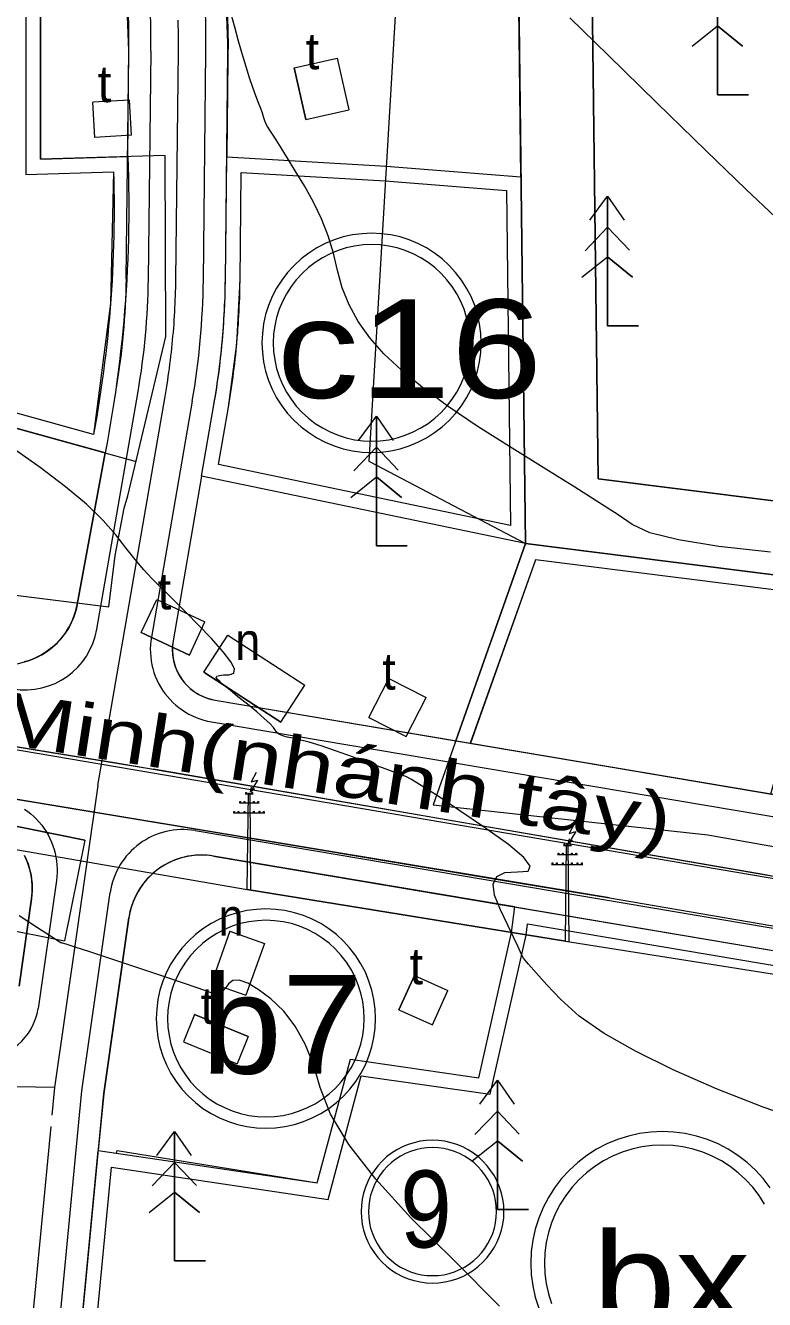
# Model space of a CAD drawing. Header units: metres. Extents: x 533049 to 537618, y 1849954 to 1852676.
# Drawn here: x 535863.7 to 535964.4, y 1851496.7 to 1851670.4 of the extents above; entities that cross this region are included whole.
import ezdxf

# ---------------------------------------------------------------- set-up
doc = ezdxf.new("R2010")
doc.units = ezdxf.units.M
doc.header["$LTSCALE"] = 2
for name, color, linetype, lineweight in [('11', 7, 'Continuous', 13), ('13', 7, 'Continuous', 13), ('18', 7, 'Continuous', 13), ('19', 7, 'Continuous', 13), ('20', 7, 'Continuous', 13), ('38', 7, 'Continuous', 13), ('50', 7, 'Continuous', 13), ('52', 7, 'Continuous', 13), ('54', 7, 'Continuous', 13), ('55', 7, 'Continuous', 13), ('56', 7, 'Continuous', 13), ('57', 7, 'Continuous', 13), ('60', 7, 'Continuous', 13)]:
    doc.layers.add(name, color=color, linetype=linetype, lineweight=lineweight)

msp = doc.modelspace()

# ---------------------------------------------------------------- linework, layer by layer
at = {"layer": '11'}
for points in [[(535925.81, 1851627.09), (535925.75, 1851628.39), (535925.58, 1851629.69), (535925.3, 1851630.96), (535924.91, 1851632.2), (535924.41, 1851633.41), (535923.81, 1851634.56), (535923.11, 1851635.66), (535922.31, 1851636.7), (535921.43, 1851637.66), (535920.47, 1851638.54), (535919.44, 1851639.34), (535918.34, 1851640.04), (535917.18, 1851640.64), (535915.97, 1851641.14), (535914.73, 1851641.53), (535913.46, 1851641.81), (535912.17, 1851641.98), (535910.86, 1851642.04), (535909.56, 1851641.98), (535908.27, 1851641.81), (535906.99, 1851641.53), (535905.75, 1851641.14), (535904.55, 1851640.64), (535903.39, 1851640.04), (535902.29, 1851639.34), (535901.25, 1851638.54), (535900.29, 1851637.66), (535899.41, 1851636.7), (535898.62, 1851635.66), (535897.92, 1851634.56), (535897.31, 1851633.41), (535896.82, 1851632.2), (535896.42, 1851630.96), (535896.14, 1851629.69), (535895.97, 1851628.39), (535895.91, 1851627.09), (535895.97, 1851625.79), (535896.14, 1851624.49), (535896.42, 1851623.22), (535896.82, 1851621.98), (535897.31, 1851620.77), (535897.92, 1851619.62), (535898.62, 1851618.52), (535899.41, 1851617.48), (535900.29, 1851616.52), (535901.25, 1851615.64), (535902.29, 1851614.85), (535903.39, 1851614.15), (535904.55, 1851613.54), (535905.75, 1851613.04), (535906.99, 1851612.65), (535908.27, 1851612.37), (535909.56, 1851612.2), (535910.86, 1851612.14), (535912.17, 1851612.2), (535913.46, 1851612.37), (535914.73, 1851612.65), (535915.97, 1851613.04), (535917.18, 1851613.54), (535918.34, 1851614.15), (535919.44, 1851614.85), (535920.47, 1851615.64), (535921.43, 1851616.52), (535922.31, 1851617.48), (535923.11, 1851618.52), (535923.81, 1851619.62), (535924.41, 1851620.77), (535924.91, 1851621.98), (535925.3, 1851623.22), (535925.58, 1851624.49), (535925.75, 1851625.79)], [(535924.26, 1851627.09), (535924.21, 1851628.26), (535924.06, 1851629.42), (535923.81, 1851630.56), (535923.46, 1851631.67), (535923.01, 1851632.75), (535922.47, 1851633.79), (535921.84, 1851634.78), (535921.13, 1851635.7), (535920.34, 1851636.57), (535919.48, 1851637.36), (535918.55, 1851638.07), (535917.56, 1851638.7), (535916.53, 1851639.24), (535915.45, 1851639.68), (535914.33, 1851640.04), (535913.19, 1851640.29), (535912.03, 1851640.44), (535910.86, 1851640.49), (535909.69, 1851640.44), (535908.54, 1851640.29), (535907.39, 1851640.04), (535906.28, 1851639.68), (535905.2, 1851639.24), (535904.16, 1851638.7), (535903.18, 1851638.07), (535902.25, 1851637.36), (535901.39, 1851636.57), (535900.6, 1851635.7), (535899.88, 1851634.78), (535899.26, 1851633.79), (535898.72, 1851632.75), (535898.27, 1851631.67), (535897.92, 1851630.56), (535897.66, 1851629.42), (535897.51, 1851628.26), (535897.46, 1851627.09), (535897.51, 1851625.92), (535897.66, 1851624.76), (535897.92, 1851623.62), (535898.27, 1851622.51), (535898.72, 1851621.43), (535899.26, 1851620.39), (535899.88, 1851619.4), (535900.6, 1851618.48), (535901.39, 1851617.61), (535902.25, 1851616.82), (535903.18, 1851616.11), (535904.16, 1851615.49), (535905.2, 1851614.95), (535906.28, 1851614.5), (535907.39, 1851614.15), (535908.54, 1851613.89), (535909.69, 1851613.74), (535910.86, 1851613.69), (535912.03, 1851613.74), (535913.19, 1851613.89), (535914.33, 1851614.15), (535915.45, 1851614.5), (535916.53, 1851614.95), (535917.56, 1851615.49), (535918.55, 1851616.11), (535919.48, 1851616.82), (535920.34, 1851617.61), (535921.13, 1851618.48), (535921.84, 1851619.4), (535922.47, 1851620.39), (535923.01, 1851621.43), (535923.46, 1851622.51), (535923.81, 1851623.62), (535924.06, 1851624.76), (535924.21, 1851625.92)], [(535911.41, 1851534.96), (535911.35, 1851536.27), (535911.18, 1851537.56), (535910.9, 1851538.83), (535910.5, 1851540.08), (535910.01, 1851541.28), (535909.4, 1851542.44), (535908.7, 1851543.54), (535907.91, 1851544.57), (535907.03, 1851545.53), (535906.07, 1851546.41), (535905.03, 1851547.21), (535903.93, 1851547.91), (535902.78, 1851548.51), (535901.57, 1851549.01), (535900.33, 1851549.4), (535899.05, 1851549.69), (535897.76, 1851549.86), (535896.46, 1851549.91), (535895.16, 1851549.86), (535893.86, 1851549.69), (535892.59, 1851549.4), (535891.35, 1851549.01), (535890.14, 1851548.51), (535888.98, 1851547.91), (535887.88, 1851547.21), (535886.85, 1851546.41), (535885.89, 1851545.53), (535885.01, 1851544.57), (535884.21, 1851543.54), (535883.51, 1851542.44), (535882.91, 1851541.28), (535882.41, 1851540.08), (535882.02, 1851538.83), (535881.74, 1851537.56), (535881.57, 1851536.27), (535881.51, 1851534.96), (535881.57, 1851533.66), (535881.74, 1851532.37), (535882.02, 1851531.1), (535882.41, 1851529.85), (535882.91, 1851528.65), (535883.51, 1851527.49), (535884.21, 1851526.39), (535885.01, 1851525.36), (535885.89, 1851524.39), (535886.85, 1851523.51), (535887.88, 1851522.72), (535888.98, 1851522.02), (535890.14, 1851521.42), (535891.35, 1851520.92), (535892.59, 1851520.53), (535893.86, 1851520.24), (535895.16, 1851520.07), (535896.46, 1851520.02), (535897.76, 1851520.07), (535899.05, 1851520.24), (535900.33, 1851520.53), (535901.57, 1851520.92), (535902.78, 1851521.42), (535903.93, 1851522.02), (535905.03, 1851522.72), (535906.07, 1851523.51), (535907.03, 1851524.39), (535907.91, 1851525.36), (535908.7, 1851526.39), (535909.4, 1851527.49), (535910.01, 1851528.65), (535910.5, 1851529.85), (535910.9, 1851531.1), (535911.18, 1851532.37), (535911.35, 1851533.66)], [(535909.86, 1851534.96), (535909.81, 1851536.13), (535909.66, 1851537.29), (535909.4, 1851538.43), (535909.05, 1851539.55), (535908.6, 1851540.63), (535908.06, 1851541.66), (535907.44, 1851542.65), (535906.72, 1851543.58), (535905.93, 1851544.44), (535905.07, 1851545.23), (535904.14, 1851545.94), (535903.16, 1851546.57), (535902.12, 1851547.11), (535901.04, 1851547.56), (535899.93, 1851547.91), (535898.79, 1851548.16), (535897.63, 1851548.31), (535896.46, 1851548.37), (535895.29, 1851548.31), (535894.13, 1851548.16), (535892.99, 1851547.91), (535891.87, 1851547.56), (535890.79, 1851547.11), (535889.76, 1851546.57), (535888.77, 1851545.94), (535887.84, 1851545.23), (535886.98, 1851544.44), (535886.19, 1851543.58), (535885.48, 1851542.65), (535884.85, 1851541.66), (535884.31, 1851540.63), (535883.87, 1851539.55), (535883.51, 1851538.43), (535883.26, 1851537.29), (535883.11, 1851536.13), (535883.06, 1851534.96), (535883.11, 1851533.8), (535883.26, 1851532.64), (535883.51, 1851531.5), (535883.87, 1851530.38), (535884.31, 1851529.3), (535884.85, 1851528.26), (535885.48, 1851527.28), (535886.19, 1851526.35), (535886.98, 1851525.49), (535887.84, 1851524.7), (535888.77, 1851523.99), (535889.76, 1851523.36), (535890.79, 1851522.82), (535891.87, 1851522.37), (535892.99, 1851522.02), (535894.13, 1851521.77), (535895.29, 1851521.61), (535896.46, 1851521.56), (535897.63, 1851521.61), (535898.79, 1851521.77), (535899.93, 1851522.02), (535901.04, 1851522.37), (535902.12, 1851522.82), (535903.16, 1851523.36), (535904.14, 1851523.99), (535905.07, 1851524.7), (535905.93, 1851525.49), (535906.72, 1851526.35), (535907.44, 1851527.28), (535908.06, 1851528.26), (535908.6, 1851529.3), (535909.05, 1851530.38), (535909.4, 1851531.5), (535909.66, 1851532.64), (535909.81, 1851533.8)], [(535928.89, 1851508.64), (535928.86, 1851509.49), (535928.74, 1851510.33), (535928.56, 1851511.16), (535928.31, 1851511.97), (535927.98, 1851512.76), (535927.59, 1851513.51), (535927.13, 1851514.23), (535926.62, 1851514.9), (535926.04, 1851515.53), (535925.42, 1851516.1), (535924.74, 1851516.62), (535924.03, 1851517.07), (535923.27, 1851517.46), (535922.49, 1851517.79), (535921.68, 1851518.04), (535920.85, 1851518.23), (535920.01, 1851518.34), (535919.16, 1851518.38), (535918.31, 1851518.34), (535917.47, 1851518.23), (535916.64, 1851518.04), (535915.83, 1851517.79), (535915.05, 1851517.46), (535914.3, 1851517.07), (535913.58, 1851516.62), (535912.91, 1851516.1), (535912.28, 1851515.53), (535911.71, 1851514.9), (535911.19, 1851514.23), (535910.73, 1851513.51), (535910.34, 1851512.76), (535910.02, 1851511.97), (535909.76, 1851511.16), (535909.58, 1851510.33), (535909.47, 1851509.49), (535909.43, 1851508.64), (535909.47, 1851507.8), (535909.58, 1851506.95), (535909.76, 1851506.13), (535910.02, 1851505.32), (535910.34, 1851504.53), (535910.73, 1851503.78), (535911.19, 1851503.06), (535911.71, 1851502.39), (535912.28, 1851501.76), (535912.91, 1851501.19), (535913.58, 1851500.67), (535914.3, 1851500.22), (535915.05, 1851499.82), (535915.83, 1851499.5), (535916.64, 1851499.24), (535917.47, 1851499.06), (535918.31, 1851498.95), (535919.16, 1851498.91), (535920.01, 1851498.95), (535920.85, 1851499.06), (535921.68, 1851499.24), (535922.49, 1851499.5), (535923.27, 1851499.82), (535924.03, 1851500.22), (535924.74, 1851500.67), (535925.42, 1851501.19), (535926.04, 1851501.76), (535926.62, 1851502.39), (535927.13, 1851503.06), (535927.59, 1851503.78), (535927.98, 1851504.53), (535928.31, 1851505.32), (535928.56, 1851506.13), (535928.74, 1851506.95), (535928.86, 1851507.8)], [(535927.89, 1851508.64), (535927.85, 1851509.4), (535927.75, 1851510.16), (535927.59, 1851510.9), (535927.36, 1851511.63), (535927.07, 1851512.33), (535926.72, 1851513.01), (535926.31, 1851513.65), (535925.84, 1851514.25), (535925.33, 1851514.81), (535924.77, 1851515.33), (535924.17, 1851515.79), (535923.52, 1851516.2), (535922.85, 1851516.55), (535922.14, 1851516.84), (535921.42, 1851517.07), (535920.68, 1851517.24), (535919.92, 1851517.34), (535919.16, 1851517.37), (535918.4, 1851517.34), (535917.65, 1851517.24), (535916.9, 1851517.07), (535916.18, 1851516.84), (535915.47, 1851516.55), (535914.8, 1851516.2), (535914.16, 1851515.79), (535913.55, 1851515.33), (535912.99, 1851514.81), (535912.48, 1851514.25), (535912.01, 1851513.65), (535911.61, 1851513.01), (535911.25, 1851512.33), (535910.96, 1851511.63), (535910.73, 1851510.9), (535910.57, 1851510.16), (535910.47, 1851509.4), (535910.44, 1851508.64), (535910.47, 1851507.88), (535910.57, 1851507.13), (535910.73, 1851506.39), (535910.96, 1851505.66), (535911.25, 1851504.96), (535911.61, 1851504.28), (535912.01, 1851503.64), (535912.48, 1851503.04), (535912.99, 1851502.47), (535913.55, 1851501.96), (535914.16, 1851501.5), (535914.8, 1851501.09), (535915.47, 1851500.74), (535916.18, 1851500.45), (535916.9, 1851500.22), (535917.65, 1851500.05), (535918.4, 1851499.95), (535919.16, 1851499.92), (535919.92, 1851499.95), (535920.68, 1851500.05), (535921.42, 1851500.22), (535922.14, 1851500.45), (535922.85, 1851500.74), (535923.52, 1851501.09), (535924.17, 1851501.5), (535924.77, 1851501.96), (535925.33, 1851502.47), (535925.84, 1851503.04), (535926.31, 1851503.64), (535926.72, 1851504.28), (535927.07, 1851504.96), (535927.36, 1851505.66), (535927.59, 1851506.39), (535927.75, 1851507.13), (535927.85, 1851507.88)]]:
    msp.add_lwpolyline(points, close=True, dxfattribs=at)
for points in [[(535965.19, 1851511.91), (535964.23, 1851513.15), (535963.18, 1851514.31), (535962.02, 1851515.36), (535960.78, 1851516.32), (535959.46, 1851517.16), (535958.07, 1851517.88), (535956.63, 1851518.48), (535955.14, 1851518.95), (535953.61, 1851519.29), (535952.06, 1851519.49), (535950.49, 1851519.56), (535948.93, 1851519.49), (535947.38, 1851519.29), (535945.85, 1851518.95), (535944.36, 1851518.48), (535942.91, 1851517.88), (535941.52, 1851517.16), (535940.2, 1851516.32), (535938.96, 1851515.36), (535937.81, 1851514.31), (535936.75, 1851513.15), (535935.8, 1851511.91), (535934.96, 1851510.59), (535934.24, 1851509.2), (535933.64, 1851507.76), (535933.17, 1851506.27), (535932.83, 1851504.74), (535932.62, 1851503.19), (535932.56, 1851501.62), (535932.62, 1851500.06), (535932.83, 1851498.51), (535933.17, 1851496.98), (535933.64, 1851495.49)], [(535964.42, 1851509.66), (535963.67, 1851510.85), (535962.81, 1851511.96), (535961.86, 1851512.99), (535960.83, 1851513.94), (535959.72, 1851514.8), (535958.53, 1851515.55), (535957.29, 1851516.2), (535955.99, 1851516.73), (535954.66, 1851517.16), (535953.29, 1851517.46), (535951.89, 1851517.64), (535950.49, 1851517.7), (535949.09, 1851517.64), (535947.7, 1851517.46), (535946.33, 1851517.16), (535944.99, 1851516.73), (535943.7, 1851516.2), (535942.45, 1851515.55), (535941.27, 1851514.8), (535940.16, 1851513.94), (535939.12, 1851512.99), (535938.17, 1851511.96), (535937.32, 1851510.85), (535936.57, 1851509.66), (535935.92, 1851508.42), (535935.38, 1851507.12), (535934.96, 1851505.79), (535934.66, 1851504.42), (535934.47, 1851503.02), (535934.41, 1851501.62), (535934.47, 1851500.22), (535934.66, 1851498.83), (535934.96, 1851497.46), (535935.38, 1851496.12)]]:
    msp.add_lwpolyline(points, dxfattribs=at)
at = {"layer": '13'}
msp.add_line((535867.14, 1851520.25), (535858.98, 1851434.73), dxfattribs=at)
for points in [[(534939.79, 1851726.76), (535222.44, 1851682.6), (535475.02, 1851637.55), (536031.43, 1851542.89)], [(535873.53, 1851566.74), (535882.72, 1851619.8), (535882.81, 1851620.34), (535882.9, 1851620.89), (535882.99, 1851621.44), (535883.07, 1851621.98), (535883.15, 1851622.53), (535883.23, 1851623.07), (535883.31, 1851623.62), (535883.38, 1851624.17), (535883.45, 1851624.72), (535883.51, 1851625.26), (535883.57, 1851625.81), (535883.63, 1851626.36), (535883.69, 1851626.91), (535883.74, 1851627.46), (535883.79, 1851628.01), (535883.84, 1851628.56), (535883.89, 1851629.11), (535883.93, 1851629.66), (535883.96, 1851630.21), (535884, 1851630.76), (535884.03, 1851631.32), (535884.06, 1851631.87), (535884.09, 1851632.42), (535884.11, 1851632.97), (535884.13, 1851633.52), (535884.15, 1851634.07), (535884.16, 1851634.63), (535884.17, 1851635.18), (535884.18, 1851635.73), (535884.53, 1851666.83), (535884.54, 1851667.54), (535884.54, 1851668.25), (535884.53, 1851668.95), (535884.52, 1851669.66), (535884.51, 1851670.36), (535884.49, 1851671.07)], [(535867.65, 1851525.56), (535745.12, 1851527.71)]]:
    msp.add_lwpolyline(points, dxfattribs=at)
at = {"layer": '18'}
msp.add_lwpolyline([(535977.2, 1851604.09), (535941.72, 1851608.55), (535940.23, 1851729.63), (535946.44, 1851761.23), (535953.95, 1851799.62), (536107.7, 1851769.53)], dxfattribs=at)
msp.add_lwpolyline([(535977.2, 1851604.09), (535941.72, 1851608.55), (535940.23, 1851729.63), (535946.44, 1851761.23), (535953.95, 1851799.62), (536107.7, 1851769.53)], dxfattribs=at)
at = {"layer": '19'}
for points in [[(536109.62, 1851779.35), (535946.06, 1851811.35), (535936.63, 1851763.16), (535930.22, 1851730.54), (535931.83, 1851599.72), (535975.41, 1851594.23)], [(536107.7, 1851769.53), (535953.95, 1851799.62), (535946.44, 1851761.23), (535940.23, 1851729.63), (535941.72, 1851608.55), (535977.2, 1851604.09)]]:
    msp.add_lwpolyline(points, dxfattribs=at)
at = {"layer": '20'}
for p, q in [((535900.3, 1851664.6), (535906.16, 1851665.92)), ((535906.16, 1851665.92), (535907.75, 1851658.87)), ((535901.9, 1851657.55), (535900.3, 1851664.6)), ((535900.3, 1851664.6), (535901.9, 1851657.55)), ((535877.86, 1851660.19), (535872.87, 1851659.89)), ((535878.15, 1851655.39), (535877.86, 1851660.19)), ((535878.15, 1851655.39), (535877.86, 1851660.19)), ((535873.15, 1851655.09), (535872.87, 1851659.89)), ((535901.9, 1851657.55), (535907.75, 1851658.87)), ((535878.15, 1851655.39), (535873.15, 1851655.09)), ((535879.47, 1851587.59), (535881.6, 1851592.11)), ((535881.6, 1851592.11), (535888.14, 1851589.04)), ((535886.02, 1851584.52), (535888.14, 1851589.04)), ((535886.02, 1851584.52), (535879.47, 1851587.59)), ((535879.47, 1851587.59), (535886.02, 1851584.52)), ((535888, 1851582.2), (535891.28, 1851587.23)), ((535891.28, 1851587.23), (535901.74, 1851580.41)), ((535898.47, 1851575.39), (535888, 1851582.2)), ((535888, 1851582.2), (535898.47, 1851575.39)), ((535898.47, 1851575.39), (535901.74, 1851580.41)), ((535910.47, 1851576), (535913.19, 1851581.35)), ((535913.19, 1851581.35), (535918.28, 1851578.75)), ((535915.56, 1851573.41), (535918.28, 1851578.75)), ((535910.47, 1851576), (535915.56, 1851573.41)), ((535910.47, 1851576), (535915.56, 1851573.41)), ((535943.3, 1851551.41), (535831.31, 1851570.05)), ((536011.38, 1851546.44), (535881.15, 1851568.95)), ((535871.78, 1851559.29), (535853.55, 1851562.96)), ((535853.55, 1851562.96), (535871.78, 1851559.29)), ((535871.78, 1851559.29), (535869.02, 1851545.56)), ((535937.28, 1851545.52), (535893.92, 1851552.55)), ((535850.79, 1851549.23), (535869.02, 1851545.56)), ((535891.52, 1851546.88), (535889.02, 1851539.81)), ((535891.52, 1851546.88), (535889.02, 1851539.81)), ((535891.52, 1851546.88), (535896.24, 1851545.21)), ((535896.24, 1851545.21), (535893.74, 1851538.14)), ((535916.7, 1851540.83), (535914.59, 1851536.16)), ((535914.59, 1851536.16), (535916.7, 1851540.83)), ((535916.7, 1851540.83), (535921.26, 1851538.78)), ((535889.02, 1851539.81), (535893.74, 1851538.14)), ((535919.15, 1851534.11), (535921.26, 1851538.78)), ((535886.72, 1851535.5), (535885.21, 1851531.8)), ((535894.03, 1851532.52), (535886.72, 1851535.5)), ((535886.72, 1851535.5), (535894.03, 1851532.52)), ((535914.59, 1851536.16), (535919.15, 1851534.11)), ((535885.21, 1851531.8), (535892.52, 1851528.81)), ((535894.03, 1851532.52), (535892.52, 1851528.81))]:
    msp.add_line(p, q, dxfattribs=at)
for points in [[(535828.06, 1851657.89), (535837.24, 1851622.42), (535878.77, 1851610.91)], [(535645.4, 1851607.69), (535761.35, 1851588.57), (535881.15, 1851568.95)], [(535768.92, 1851573.14), (535804.2, 1851568.12), (535850.26, 1851560.13), (535893.92, 1851552.55)], [(535831.31, 1851570.05), (535943.3, 1851551.41), (536041.3, 1851534.62)], [(536047.29, 1851541.07), (536011.38, 1851546.44), (535881.15, 1851568.95)], [(535893.92, 1851552.55), (535937.28, 1851545.52), (535984.17, 1851538.11)]]:
    msp.add_lwpolyline(points, dxfattribs=at)
at = {"layer": '38'}
for points in [[(535874.47, 1851624.41), (535874.31, 1851623.18), (535874.15, 1851621.95), (535873.98, 1851620.72), (535873.79, 1851619.49), (535873.6, 1851618.26), (535873.4, 1851617.04), (535873.19, 1851615.81), (535872.97, 1851614.59), (535838.89, 1851624.04), (535829.97, 1851658.47), (535822.25, 1851680.24), (535806.85, 1851679.92), (535786.29, 1851656.9), (535770.5, 1851650.89), (535745.83, 1851656.91), (535743.96, 1851630.17), (535615.39, 1851661.52)], [(535863.72, 1851672.62), (535863.72, 1851650.05), (535875.69, 1851650.43), (535875.27, 1851632.44), (535872.97, 1851614.59), (535838.89, 1851624.04), (535829.97, 1851658.47), (535822.25, 1851680.24)], [(535863.72, 1851672.62), (535863.72, 1851650.05), (535875.69, 1851650.43), (535875.72, 1851649.19), (535875.74, 1851647.95), (535875.76, 1851646.71), (535875.76, 1851645.47), (535875.76, 1851644.23), (535875.74, 1851642.98), (535875.72, 1851641.74), (535875.69, 1851640.5), (535875.65, 1851639.26), (535875.6, 1851638.02), (535875.54, 1851636.78), (535875.48, 1851635.54), (535875.4, 1851634.3), (535875.31, 1851633.06), (535875.22, 1851631.82), (535875.12, 1851630.59), (535875.01, 1851629.35), (535874.89, 1851628.11), (535874.76, 1851626.88), (535874.62, 1851625.64), (535874.47, 1851624.41)]]:
    msp.add_lwpolyline(points, dxfattribs=at)
for points in [[(535893.1, 1851650.34), (535912.71, 1851649.17), (535929.24, 1851647.87), (535929.8, 1851602.18), (535889.99, 1851610.49), (535891.34, 1851618.31), (535891.44, 1851618.9), (535891.54, 1851619.49), (535891.63, 1851620.09), (535891.73, 1851620.68), (535891.81, 1851621.27), (535891.9, 1851621.87), (535891.98, 1851622.46), (535892.06, 1851623.06), (535892.13, 1851623.65), (535892.2, 1851624.25), (535892.27, 1851624.85), (535892.34, 1851625.44), (535892.4, 1851626.04), (535892.45, 1851626.64), (535892.51, 1851627.24), (535892.56, 1851627.84), (535892.61, 1851628.43), (535892.65, 1851629.03), (535892.7, 1851629.63), (535892.73, 1851630.23), (535892.77, 1851630.83), (535892.8, 1851631.43), (535892.83, 1851632.03), (535892.85, 1851632.63), (535892.88, 1851633.23), (535892.89, 1851633.83), (535892.91, 1851634.43), (535892.92, 1851635.03), (535892.93, 1851635.63)], [(535893.1, 1851650.34), (535912.71, 1851649.17), (535929.24, 1851647.87), (535929.8, 1851602.18), (535889.99, 1851610.49), (535891.34, 1851618.31), (535892.48, 1851626.94), (535892.93, 1851635.63)], [(535972.89, 1851592.53), (535933.18, 1851597.53), (535924.27, 1851572.52), (535965.28, 1851565.6)], [(535924.32, 1851572.51), (535965.65, 1851565.53), (535972.89, 1851592.53), (535933.18, 1851597.53)]]:
    msp.add_lwpolyline(points, close=True, dxfattribs=at)
at = {"layer": '50'}
for points in [[(535973.65, 1851476.12), (535897.49, 1851455.34), (535895.07, 1851462.48), (535872.42, 1851465.68), (535870.78, 1851466.3), (535875.4, 1851514.71), (535904.93, 1851510.32), (535909.45, 1851527.18), (535927.03, 1851524.64), (535931.91, 1851546.36), (535932.11, 1851547.87), (536031.67, 1851531.06)], [(535875.4, 1851514.71), (535904.93, 1851510.32), (535909.45, 1851527.18), (535927.03, 1851524.64), (535931.91, 1851546.36), (535932.11, 1851547.87), (536031.67, 1851531.06)], [(535973.65, 1851476.12), (535897.49, 1851455.34), (535895.07, 1851462.48), (535872.42, 1851465.68), (535870.78, 1851466.3), (535875.4, 1851514.71)]]:
    msp.add_lwpolyline(points, dxfattribs=at)
at = {"layer": '52'}
for points in [[(535891.12, 1851652.46), (535912.84, 1851651.17), (535931.21, 1851649.72), (535930.22, 1851730.54), (535936.63, 1851763.16), (535880.49, 1851769.52), (535881.45, 1851763.8), (535882.67, 1851753.45), (535882.87, 1851743.03), (535882.82, 1851741.51), (535882.74, 1851740), (535882.61, 1851737.82), (535882.49, 1851730.02), (535883.02, 1851722.23), (535884.2, 1851714.52), (535886.35, 1851703.52), (535889.3, 1851688.48), (535890.85, 1851677.67), (535891.28, 1851666.76)], [(535869.25, 1851740.61), (535855.57, 1851738.76), (535852.89, 1851719.24), (535854.78, 1851706.32), (535848.59, 1851705.42), (535850.59, 1851688.39), (535857.4, 1851688.39), (535859.3, 1851675.39), (535865.72, 1851674.32), (535865.74, 1851652.12), (535877.62, 1851652.5), (535877.78, 1851666.91), (535877.4, 1851676.44), (535876.05, 1851685.89), (535870.95, 1851711.93), (535869.52, 1851721.48), (535868.96, 1851731.13), (535869.26, 1851740.78)], [(535931.83, 1851599.72), (535887.69, 1851608.92), (535883.8, 1851586.48), (535883.72, 1851585.87), (535883.7, 1851585.26), (535883.73, 1851584.65), (535883.81, 1851584.04), (535883.95, 1851583.45), (535884.13, 1851582.86), (535884.37, 1851582.3), (535884.65, 1851581.76), (535884.99, 1851581.24), (535885.36, 1851580.76), (535885.78, 1851580.31), (535886.23, 1851579.9), (535886.72, 1851579.53), (535887.24, 1851579.2), (535887.78, 1851578.92), (535888.35, 1851578.69), (535888.94, 1851578.51), (535889.53, 1851578.38), (535922.32, 1851572.85)], [(535873.61, 1851516.99), (535876.09, 1851516.62), (535876.19, 1851516.99), (535903.46, 1851512.56), (535907.97, 1851529.42), (535925.48, 1851526.88), (535929.94, 1851546.71), (535930.39, 1851550.19), (535889.33, 1851557.12), (535888.45, 1851557.23), (535887.57, 1851557.26), (535886.68, 1851557.21), (535885.81, 1851557.09), (535884.94, 1851556.88), (535884.1, 1851556.6), (535883.29, 1851556.25), (535882.51, 1851555.83), (535881.77, 1851555.34), (535881.08, 1851554.78), (535880.44, 1851554.17), (535879.86, 1851553.5), (535879.33, 1851552.79), (535878.88, 1851552.03), (535878.49, 1851551.23), (535878.18, 1851550.4), (535877.93, 1851549.55), (535877.77, 1851548.68), (535874.35, 1851524.76)]]:
    msp.add_lwpolyline(points, close=True, dxfattribs=at)
for points in [[(535601.68, 1851626.29), (535859.29, 1851583.38), (535860.15, 1851583.27), (535861.01, 1851583.24), (535861.87, 1851583.28), (535862.73, 1851583.4), (535863.57, 1851583.59), (535864.39, 1851583.86), (535865.18, 1851584.19), (535865.95, 1851584.59), (535866.67, 1851585.06), (535867.36, 1851585.59), (535867.99, 1851586.17), (535868.57, 1851586.8), (535869.1, 1851587.49), (535869.56, 1851588.22), (535869.96, 1851588.98), (535870.29, 1851589.78), (535870.56, 1851590.6), (535870.75, 1851591.44), (535874.53, 1851612.08), (535837.24, 1851622.42), (535828.06, 1851657.89), (535820.85, 1851678.21)], [(535862.81, 1851539.4), (535864.51, 1851551.31), (535864.6, 1851552.17), (535864.61, 1851553.03), (535864.54, 1851553.89), (535864.41, 1851554.74), (535864.2, 1851555.58), (535863.92, 1851556.39), (535863.57, 1851557.18)]]:
    msp.add_lwpolyline(points, dxfattribs=at)
at = {"layer": '54'}
for p, q in [((535880.78, 1851666.88), (535880.43, 1851635.77)), ((535887.93, 1851635.69), (535888.28, 1851666.79)), ((535873.42, 1851588.06), (535879.03, 1851620.44)), ((535886.8, 1851560.59), (536032.51, 1851535.99)), ((535871.37, 1851525.11), (535875.24, 1851552.15)), ((535864.05, 1851448.42), (535871.37, 1851525.11))]:
    msp.add_line(p, q, dxfattribs=at)
for points in [[(535886.42, 1851619.16), (535880.85, 1851586.99), (535880.77, 1851586.46), (535880.72, 1851585.91), (535880.7, 1851585.37), (535880.71, 1851584.83), (535880.75, 1851584.29), (535880.82, 1851583.75), (535880.92, 1851583.21), (535881.04, 1851582.69), (535881.2, 1851582.17), (535881.38, 1851581.66), (535881.59, 1851581.15), (535881.83, 1851580.67), (535882.09, 1851580.19), (535882.38, 1851579.73), (535882.7, 1851579.29), (535883.04, 1851578.86), (535883.4, 1851578.46), (535883.78, 1851578.07), (535884.18, 1851577.71), (535884.6, 1851577.36), (535885.04, 1851577.04), (535885.49, 1851576.75), (535885.97, 1851576.48), (535886.45, 1851576.23), (535886.95, 1851576.02), (535887.46, 1851575.83), (535887.98, 1851575.67), (535888.5, 1851575.53), (535889.03, 1851575.43), (536035, 1851550.78)], [(535863.56, 1851563.52), (535864, 1851563.21), (535864.42, 1851562.88), (535864.82, 1851562.53), (535865.2, 1851562.15), (535865.56, 1851561.76), (535865.9, 1851561.34), (535866.21, 1851560.91), (535866.51, 1851560.47), (535866.77, 1851560), (535867.02, 1851559.53), (535867.24, 1851559.04), (535867.43, 1851558.54), (535867.59, 1851558.03), (535867.73, 1851557.52), (535867.84, 1851556.99), (535867.92, 1851556.46), (535867.97, 1851555.93), (535867.99, 1851555.4), (535867.99, 1851554.86), (535867.96, 1851554.33), (535867.9, 1851553.8), (535865.4, 1851536.36)]]:
    msp.add_lwpolyline(points, dxfattribs=at)
for centre, radius, start, end in [((535784.54, 1851667.96), 103.75, 359.3528, 11.0826), ((535784.54, 1851667.96), 96.25, 359.3528, 11.0826), ((535784.19, 1851636.86), 96.25, 350.1779, 359.3528), ((535784.19, 1851636.86), 103.75, 350.1779, 359.3528), ((535863.57, 1851589.77), 10, 260.6876, 350.1779), ((535885.14, 1851550.73), 10, 80.4176, 171.8636), ((535857.48, 1851537.49), 8, 268.9931, 351.8636)]:
    msp.add_arc(centre, radius, start, end, dxfattribs=at)
at = {"layer": '55'}
for p, q in [((535877.43, 1851635.81), (535877.78, 1851666.91)), ((535890.93, 1851635.65), (535891.28, 1851666.76)), ((535931.83, 1851599.72), (535975.41, 1851594.23)), ((535889.53, 1851578.38), (536035.5, 1851553.74)), ((535889.33, 1851557.12), (536032.01, 1851533.04)), ((535874.35, 1851524.76), (535877.77, 1851548.68)), ((535867.55, 1851453.52), (535874.35, 1851524.76))]:
    msp.add_line(p, q, dxfattribs=at)
for points in [[(535863.54, 1851583.59), (535864.05, 1851583.74), (535864.55, 1851583.92), (535865.05, 1851584.13), (535865.53, 1851584.36), (535866, 1851584.62), (535866.45, 1851584.91), (535866.89, 1851585.22), (535867.31, 1851585.55), (535867.71, 1851585.9), (535868.1, 1851586.27), (535868.46, 1851586.67), (535868.8, 1851587.08), (535869.12, 1851587.51), (535869.41, 1851587.96), (535869.68, 1851588.42), (535869.92, 1851588.9), (535870.14, 1851589.39), (535870.33, 1851589.89), (535870.5, 1851590.4), (535870.64, 1851590.92), (535870.75, 1851591.44), (535874.53, 1851612.08), (535837.24, 1851622.42)], [(535874.53, 1851612.08), (535870.75, 1851591.44), (535870.64, 1851590.92), (535870.5, 1851590.4), (535870.33, 1851589.89), (535870.14, 1851589.39), (535869.92, 1851588.9), (535869.67, 1851588.43), (535869.4, 1851587.97), (535869.11, 1851587.52), (535868.79, 1851587.09), (535868.45, 1851586.68), (535868.09, 1851586.28), (535867.71, 1851585.91), (535867.3, 1851585.56), (535866.88, 1851585.22), (535866.45, 1851584.92), (535865.99, 1851584.63), (535865.52, 1851584.37), (535865.04, 1851584.14), (535864.55, 1851583.93), (535864.05, 1851583.75), (535863.53, 1851583.59)], [(535863.63, 1851557.04), (535863.85, 1851556.56), (535864.04, 1851556.06), (535864.21, 1851555.55), (535864.34, 1851555.03), (535864.45, 1851554.51), (535864.53, 1851553.98), (535864.58, 1851553.45), (535864.61, 1851552.91), (535864.6, 1851552.38), (535864.57, 1851551.85), (535864.51, 1851551.31), (535862.81, 1851539.4)], [(535863.63, 1851557.04), (535863.85, 1851556.56), (535864.04, 1851556.06), (535864.21, 1851555.55), (535864.34, 1851555.03), (535864.45, 1851554.51), (535864.53, 1851553.98), (535864.58, 1851553.45), (535864.61, 1851552.91), (535864.6, 1851552.38), (535864.57, 1851551.85), (535864.51, 1851551.31), (535862.81, 1851539.4)], [(535873.61, 1851516.99), (535903.46, 1851512.56), (535907.97, 1851529.42), (535925.48, 1851526.88), (535929.94, 1851546.71), (535930.39, 1851550.19), (536032.01, 1851533.04)], [(535974.18, 1851474.19), (535896.2, 1851452.92), (535893.58, 1851460.67), (535871.92, 1851463.73), (535868.64, 1851464.97), (535873.61, 1851516.99)]]:
    msp.add_lwpolyline(points, dxfattribs=at)
for points in [[(535931.83, 1851599.72), (535887.69, 1851608.92), (535883.8, 1851586.48), (535883.75, 1851586.1), (535883.71, 1851585.73), (535883.7, 1851585.35), (535883.71, 1851584.97), (535883.73, 1851584.59), (535883.78, 1851584.21), (535883.85, 1851583.84), (535883.94, 1851583.47), (535884.05, 1851583.1), (535884.18, 1851582.74), (535884.33, 1851582.39), (535884.49, 1851582.05), (535884.68, 1851581.72), (535884.88, 1851581.4), (535885.1, 1851581.09), (535885.33, 1851580.79), (535885.59, 1851580.51), (535885.85, 1851580.24), (535886.13, 1851579.98), (535886.43, 1851579.74), (535886.74, 1851579.52), (535887.06, 1851579.31), (535887.39, 1851579.12), (535887.73, 1851578.95), (535888.07, 1851578.8), (535888.43, 1851578.67), (535888.79, 1851578.55), (535889.16, 1851578.46), (535889.53, 1851578.38), (535922.32, 1851572.85)], [(535975.41, 1851594.23), (535931.83, 1851599.72), (535922.32, 1851572.85), (535967.63, 1851565.2)], [(535929.94, 1851546.71), (535930.39, 1851550.19), (535889.33, 1851557.12), (535888.79, 1851557.2), (535888.24, 1851557.24), (535887.69, 1851557.26), (535887.14, 1851557.25), (535886.59, 1851557.2), (535886.05, 1851557.13), (535885.51, 1851557.02), (535884.97, 1851556.89), (535884.45, 1851556.73), (535883.93, 1851556.54), (535883.43, 1851556.32), (535882.94, 1851556.07), (535882.46, 1851555.8), (535882, 1851555.5), (535881.55, 1851555.17), (535881.13, 1851554.82), (535880.72, 1851554.45), (535880.33, 1851554.06), (535879.97, 1851553.64), (535879.63, 1851553.21), (535879.32, 1851552.76), (535879.03, 1851552.29), (535878.76, 1851551.81), (535878.53, 1851551.31), (535878.32, 1851550.8), (535878.14, 1851550.28), (535877.99, 1851549.76), (535877.86, 1851549.22), (535877.77, 1851548.68), (535874.35, 1851524.76), (535873.61, 1851516.99), (535903.46, 1851512.56), (535907.97, 1851529.42), (535925.48, 1851526.88)]]:
    msp.add_lwpolyline(points, close=True, dxfattribs=at)
for centre, radius, start, end in [((535784.54, 1851667.96), 106.75, 359.3528, 11.0826), ((535784.54, 1851667.96), 93.25, 359.3528, 11.0826), ((535784.19, 1851636.86), 93.25, 350.1779, 359.3528), ((535784.19, 1851636.86), 106.75, 350.1779, 359.3528), ((535890.68, 1851585.27), 6.98, 169.9898, 260.6058), ((535890.7, 1851585.28), 7, 170.1779, 260.4176), ((535887.67, 1851547.26), 10, 80.4176, 171.8636)]:
    msp.add_arc(centre, radius, start, end, dxfattribs=at)
at = {"layer": '56'}
msp.add_lwpolyline([(535873.53, 1851566.74), (535867.65, 1851525.56), (535867.29, 1851521.81)], dxfattribs=at)
at = {"layer": '57'}
for p, q in [((535958.01, 1851678.59), (535958.01, 1851660.92)), ((535954.53, 1851667.53), (535958.01, 1851670.31)), ((535961.42, 1851667.53), (535958.01, 1851670.31)), ((535900.3, 1851664.6), (535906.16, 1851665.92)), ((535906.16, 1851665.92), (535907.75, 1851658.87)), ((535901.9, 1851657.55), (535900.3, 1851664.6)), ((535900.3, 1851664.6), (535901.9, 1851657.55)), ((535877.86, 1851660.19), (535872.87, 1851659.89)), ((535878.15, 1851655.39), (535877.86, 1851660.19)), ((535878.15, 1851655.39), (535877.86, 1851660.19)), ((535958.01, 1851660.92), (535962.22, 1851660.92)), ((535873.15, 1851655.09), (535872.87, 1851659.89)), ((535901.9, 1851657.55), (535907.75, 1851658.87)), ((535878.15, 1851655.39), (535873.15, 1851655.09)), ((535943.01, 1851647.09), (535943.01, 1851629.42)), ((535939.95, 1851639.65), (535943.01, 1851642.85)), ((535945.99, 1851639.72), (535943.01, 1851642.85)), ((535939.53, 1851636.03), (535943.01, 1851638.81)), ((535946.42, 1851636.03), (535943.01, 1851638.81)), ((535943.01, 1851629.42), (535947.22, 1851629.42)), ((535911.51, 1851617.09), (535911.51, 1851599.42)), ((535908.45, 1851609.65), (535911.51, 1851612.85)), ((535914.49, 1851609.72), (535911.51, 1851612.85)), ((535908.03, 1851606.03), (535911.51, 1851608.81)), ((535914.92, 1851606.03), (535911.51, 1851608.81)), ((535911.51, 1851599.42), (535915.72, 1851599.42)), ((535879.47, 1851587.59), (535881.6, 1851592.11)), ((535881.6, 1851592.11), (535888.14, 1851589.04)), ((535886.02, 1851584.52), (535888.14, 1851589.04)), ((535886.02, 1851584.52), (535879.47, 1851587.59)), ((535879.47, 1851587.59), (535886.02, 1851584.52)), ((535888, 1851582.2), (535891.28, 1851587.23)), ((535891.28, 1851587.23), (535901.74, 1851580.41)), ((535898.47, 1851575.39), (535888, 1851582.2)), ((535888, 1851582.2), (535898.47, 1851575.39)), ((535898.47, 1851575.39), (535901.74, 1851580.41)), ((535910.47, 1851576), (535913.19, 1851581.35)), ((535913.19, 1851581.35), (535918.28, 1851578.75)), ((535915.56, 1851573.41), (535918.28, 1851578.75)), ((535910.47, 1851576), (535915.56, 1851573.41)), ((535910.47, 1851576), (535915.56, 1851573.41)), ((535943.3, 1851551.41), (535831.31, 1851570.05)), ((536011.38, 1851546.44), (535881.15, 1851568.95)), ((535894.34, 1851565.92), (535894.49, 1851566.53)), ((535893.65, 1851565.6), (535894.73, 1851565.6)), ((535871.78, 1851559.29), (535853.55, 1851562.96)), ((535853.55, 1851562.96), (535871.78, 1851559.29)), ((535892.02, 1851563.02), (535896.3, 1851563.02)), ((535892.84, 1851564.36), (535895.55, 1851564.36)), ((535871.78, 1851559.29), (535869.02, 1851545.56)), ((535937.7, 1851558.88), (535937.85, 1851559.49)), ((535937.01, 1851558.57), (535938.1, 1851558.57)), ((535935.38, 1851555.99), (535939.66, 1851555.99)), ((535936.2, 1851557.32), (535938.91, 1851557.32)), ((535937.28, 1851545.52), (535893.92, 1851552.55)), ((535850.79, 1851549.23), (535869.02, 1851545.56)), ((535891.52, 1851546.88), (535889.02, 1851539.81)), ((535891.52, 1851546.88), (535889.02, 1851539.81)), ((535891.52, 1851546.88), (535896.24, 1851545.21)), ((535896.24, 1851545.21), (535893.74, 1851538.14)), ((535916.7, 1851540.83), (535914.59, 1851536.16)), ((535914.59, 1851536.16), (535916.7, 1851540.83)), ((535916.7, 1851540.83), (535921.26, 1851538.78)), ((535889.02, 1851539.81), (535893.74, 1851538.14)), ((535919.15, 1851534.11), (535921.26, 1851538.78)), ((535886.72, 1851535.5), (535885.21, 1851531.8)), ((535894.03, 1851532.52), (535886.72, 1851535.5)), ((535886.72, 1851535.5), (535894.03, 1851532.52)), ((535914.59, 1851536.16), (535919.15, 1851534.11)), ((535885.21, 1851531.8), (535892.52, 1851528.81)), ((535894.03, 1851532.52), (535892.52, 1851528.81)), ((535928.01, 1851526.59), (535928.01, 1851508.92)), ((535924.95, 1851519.15), (535928.01, 1851522.35)), ((535930.99, 1851519.22), (535928.01, 1851522.35)), ((535884.01, 1851519.59), (535884.01, 1851501.92)), ((535924.53, 1851515.53), (535928.01, 1851518.31)), ((535931.42, 1851515.53), (535928.01, 1851518.31)), ((535880.95, 1851512.15), (535884.01, 1851515.35)), ((535886.99, 1851512.22), (535884.01, 1851515.35)), ((535880.53, 1851508.53), (535884.01, 1851511.31)), ((535887.42, 1851508.53), (535884.01, 1851511.31)), ((535928.01, 1851508.92), (535932.22, 1851508.92)), ((535884.01, 1851501.92), (535888.22, 1851501.92))]:
    msp.add_line(p, q, dxfattribs=at)
for points in [[(535862.59, 1851924.1), (535863.26, 1851861.67), (535864.01, 1851840.77), (535866.86, 1851817.78), (535876, 1851770.03), (535936.63, 1851763.16), (535930.22, 1851730.54), (535903.51, 1851724.12), (535894, 1851741.42), (535878.69, 1851739.64), (535877.19, 1851724.59), (535887.38, 1851676.29), (535914.2, 1851674.05), (535910.46, 1851610.95), (535931.83, 1851599.72), (535919.23, 1851564.13), (535956.69, 1851560.01), (535985.64, 1851554.89)], [(535820.85, 1851678.21), (535828.06, 1851657.89), (535797.04, 1851635.25), (535802.49, 1851631.8), (535817.6, 1851617.45), (535825.69, 1851607.45), (535827.04, 1851606.27), (535826.36, 1851604.72), (535823.36, 1851597.55), (535875.03, 1851591.09), (535875.92, 1851598.11), (535877.14, 1851604.54), (535877.66, 1851606.23), (535882.81, 1851627.94), (535882.71, 1851652.66), (535865.72, 1851652.12), (535865.72, 1851674.32)], [(535962.22, 1851660.92), (535958.01, 1851660.92), (535958.01, 1851678.59)], [(535965.2, 1851598.54), (535958.18, 1851599.33), (535952.7, 1851600.22), (535948.76, 1851601.21), (535946.38, 1851602.31), (535944.44, 1851603.64), (535941.83, 1851605.35), (535938.56, 1851607.43), (535934.62, 1851609.89), (535930.02, 1851612.73), (535925.37, 1851615.66), (535921.3, 1851618.42), (535917.8, 1851621), (535914.88, 1851623.4), (535912.53, 1851625.62), (535910.63, 1851627.78), (535909.05, 1851629.99), (535907.79, 1851632.26), (535906.84, 1851634.58), (535906.21, 1851636.96), (535905.66, 1851639.34), (535904.93, 1851641.68), (535904.03, 1851643.99), (535902.95, 1851646.26), (535901.7, 1851648.49), (535900.46, 1851650.55), (535899.4, 1851652.28), (535898.53, 1851653.69), (535897.85, 1851654.78), (535897.35, 1851655.54), (535896.98, 1851656.1), (535896.68, 1851656.6), (535896.45, 1851657.01), (535896.29, 1851657.35), (535896.21, 1851657.62), (535896.12, 1851657.93), (535895.97, 1851658.4), (535895.75, 1851659.03), (535895.45, 1851659.83), (535895.09, 1851660.78), (535894.67, 1851661.91), (535894.23, 1851663.22), (535893.76, 1851664.71), (535893.26, 1851666.38), (535892.74, 1851668.23), (535892.22, 1851670.12), (535891.74, 1851671.92)], [(535937.88, 1851671.43), (535943.09, 1851666.31), (535949.75, 1851659.8), (535956.47, 1851653.27), (535961.86, 1851648.07), (535965.91, 1851644.21)], [(535954.53, 1851667.53), (535958.01, 1851670.31), (535961.42, 1851667.53)], [(535828.06, 1851657.89), (535837.24, 1851622.42), (535878.77, 1851610.91)], [(535940.59, 1851643.8), (535943.01, 1851647.09), (535945.28, 1851643.8)], [(535940.59, 1851643.8), (535943.01, 1851647.09), (535945.28, 1851643.8)], [(535947.22, 1851629.42), (535943.01, 1851629.42), (535943.01, 1851647.09)], [(535939.95, 1851639.65), (535943.01, 1851642.85), (535945.99, 1851639.72)], [(535939.53, 1851636.03), (535943.01, 1851638.81), (535946.42, 1851636.03)], [(535909.09, 1851613.8), (535911.51, 1851617.09), (535913.78, 1851613.8)], [(535909.09, 1851613.8), (535911.51, 1851617.09), (535913.78, 1851613.8)], [(535915.72, 1851599.42), (535911.51, 1851599.42), (535911.51, 1851617.09)], [(535929.51, 1851558.71), (535926.25, 1851561.04), (535922.74, 1851563.39), (535919.91, 1851565.27), (535917.76, 1851566.65), (535916.3, 1851567.55), (535915.51, 1851567.96), (535914.87, 1851568.2), (535913.82, 1851568.59), (535912.36, 1851569.13), (535910.51, 1851569.81), (535908.24, 1851570.64), (535905.94, 1851571.46), (535903.98, 1851572.13), (535902.35, 1851572.64), (535901.05, 1851572.99), (535900.08, 1851573.19), (535899.35, 1851573.33), (535898.76, 1851573.5), (535898.29, 1851573.71), (535897.96, 1851573.96), (535897.76, 1851574.24), (535897.51, 1851574.63), (535896.99, 1851575.18), (535896.23, 1851575.89), (535895.2, 1851576.77), (535893.93, 1851577.82), (535892.64, 1851578.85), (535891.58, 1851579.72), (535890.76, 1851580.4), (535890.17, 1851580.91), (535889.81, 1851581.25), (535889.68, 1851581.47), (535889.78, 1851581.64), (535890.11, 1851581.76), (535890.68, 1851581.83), (535891.47, 1851581.85), (535892.09, 1851582.04), (535892.16, 1851582.63), (535891.67, 1851583.61), (535890.63, 1851584.99), (535889.02, 1851586.77), (535887.23, 1851588.63), (535885.62, 1851590.29), (535884.2, 1851591.73), (535882.97, 1851592.95), (535881.92, 1851593.97), (535880.92, 1851594.97), (535879.82, 1851596.16), (535878.64, 1851597.55), (535877.36, 1851599.14), (535876, 1851600.91), (535874.29, 1851602.89), (535872.01, 1851605.08), (535869.15, 1851607.48), (535865.7, 1851610.09), (535861.68, 1851612.91)], [(535908.45, 1851609.65), (535911.51, 1851612.85), (535914.49, 1851609.72)], [(535908.03, 1851606.03), (535911.51, 1851608.81), (535914.92, 1851606.03)], [(535964.76, 1851554.5), (535918.93, 1851562.42), (535875.53, 1851569.87), (535872.4, 1851570.38), (535846.83, 1851574.57), (535821.25, 1851578.76), (535761.35, 1851588.57), (535719.22, 1851595.52), (535674.39, 1851602.91), (535645.4, 1851607.69)], [(535645.4, 1851607.69), (535761.35, 1851588.57), (535881.15, 1851568.95)], [(535656.18, 1851598.45), (535677.98, 1851594.94), (535703.37, 1851590.85), (535718.16, 1851588.47), (535750.55, 1851583.25), (535790.93, 1851576.65), (535831.31, 1851570.05), (535859.31, 1851565.39), (535887.31, 1851560.73), (535898.45, 1851558.87), (535930.81, 1851553.49), (535943.3, 1851551.41), (535992.3, 1851543.02)], [(535768.92, 1851573.14), (535804.2, 1851568.12), (535850.26, 1851560.13), (535893.92, 1851552.55)], [(535831.31, 1851570.05), (535943.3, 1851551.41), (536041.3, 1851534.62)], [(536047.29, 1851541.07), (536011.38, 1851546.44), (535881.15, 1851568.95)], [(535895.11, 1851568.52), (535894.43, 1851567.23), (535895.32, 1851567.49), (535894.34, 1851565.88), (535894.9, 1851566.32)], [(535893.92, 1851552.55), (535894.08, 1851565.71), (535894.25, 1851565.71), (535894.35, 1851552.55)], [(535938.47, 1851561.48), (535937.79, 1851560.19), (535938.68, 1851560.45), (535937.7, 1851558.85), (535938.26, 1851559.29)], [(535970.04, 1851520.88), (535964.2, 1851522.91), (535957.95, 1851525.36), (535951.94, 1851527.98), (535946.81, 1851530.51), (535942.55, 1851532.95), (535939.15, 1851535.3), (535936.64, 1851537.56), (535934.76, 1851539.58), (535933.29, 1851541.19), (535932.22, 1851542.4), (535931.57, 1851543.21), (535931.32, 1851543.62), (535931.16, 1851544.03), (535930.79, 1851544.85), (535930.21, 1851546.08), (535929.42, 1851547.72), (535928.41, 1851549.77), (535927.61, 1851551.78), (535927.44, 1851553.31), (535927.91, 1851554.35), (535929.01, 1851554.9), (535930.75, 1851554.97), (535932.21, 1851555.07), (535932.49, 1851555.73), (535931.59, 1851556.94), (535929.51, 1851558.71)], [(535937.28, 1851545.52), (535937.44, 1851558.68), (535937.61, 1851558.68), (535937.72, 1851545.52)], [(535893.92, 1851552.55), (535937.28, 1851545.52), (535984.17, 1851538.11)], [(535928.27, 1851495.74), (535922.12, 1851501.97), (535916.21, 1851507.79), (535911.42, 1851513.07), (535907.77, 1851517.79), (535905.25, 1851521.95), (535903.86, 1851525.56), (535902.94, 1851528.71), (535901.81, 1851531.5), (535900.46, 1851533.92), (535898.91, 1851535.97), (535897.14, 1851537.66), (535895.42, 1851538.95), (535893.98, 1851539.8), (535892.82, 1851540.21), (535891.96, 1851540.18), (535891.37, 1851539.71), (535890.94, 1851539.1), (535890.53, 1851538.66), (535890.12, 1851538.39), (535889.74, 1851538.29), (535889.37, 1851538.36), (535888.65, 1851538.63), (535887.22, 1851539.12), (535885.09, 1851539.85), (535882.26, 1851540.8), (535878.71, 1851541.98), (535875.2, 1851543.14), (535872.45, 1851544.05), (535870.45, 1851544.71), (535869.22, 1851545.11), (535868.75, 1851545.25), (535868.67, 1851545.26), (535868.61, 1851545.28), (535868.56, 1851545.29), (535868.53, 1851545.29), (535868.52, 1851545.29), (535868.16, 1851545.52), (535867.1, 1851546.21), (535865.33, 1851547.35), (535862.85, 1851548.96)], [(535925.59, 1851523.3), (535928.01, 1851526.59), (535930.28, 1851523.3)], [(535925.59, 1851523.3), (535928.01, 1851526.59), (535930.28, 1851523.3)], [(535932.22, 1851508.92), (535928.01, 1851508.92), (535928.01, 1851526.59)], [(535924.95, 1851519.15), (535928.01, 1851522.35), (535930.99, 1851519.22)], [(535881.59, 1851516.3), (535884.01, 1851519.59), (535886.28, 1851516.3)], [(535881.59, 1851516.3), (535884.01, 1851519.59), (535886.28, 1851516.3)], [(535888.22, 1851501.92), (535884.01, 1851501.92), (535884.01, 1851519.59)], [(535924.53, 1851515.53), (535928.01, 1851518.31), (535931.42, 1851515.53)], [(535880.95, 1851512.15), (535884.01, 1851515.35), (535886.99, 1851512.22)], [(535880.53, 1851508.53), (535884.01, 1851511.31), (535887.42, 1851508.53)]]:
    msp.add_lwpolyline(points, dxfattribs=at)
for points in [[(535892.91, 1851564.36), (535892.91, 1851564.56), (535893, 1851564.56), (535893, 1851564.36)], [(535893.5, 1851564.36), (535893.5, 1851564.56), (535893.59, 1851564.56), (535893.59, 1851564.36)], [(535893.72, 1851565.61), (535893.72, 1851565.81), (535893.8, 1851565.81), (535893.8, 1851565.61)], [(535894.55, 1851565.61), (535894.55, 1851565.81), (535894.64, 1851565.81), (535894.64, 1851565.61)], [(535894.76, 1851564.37), (535894.76, 1851564.57), (535894.85, 1851564.57), (535894.85, 1851564.37)], [(535895.35, 1851564.36), (535895.35, 1851564.56), (535895.44, 1851564.56), (535895.44, 1851564.36)], [(535892.1, 1851563.02), (535892.1, 1851563.22), (535892.19, 1851563.22), (535892.19, 1851563.02)], [(535892.69, 1851563.02), (535892.69, 1851563.22), (535892.78, 1851563.22), (535892.78, 1851563.02)], [(535893.5, 1851563.02), (535893.5, 1851563.22), (535893.59, 1851563.22), (535893.59, 1851563.02)], [(535894.76, 1851563.03), (535894.76, 1851563.23), (535894.85, 1851563.23), (535894.85, 1851563.03)], [(535895.52, 1851563.03), (535895.52, 1851563.23), (535895.61, 1851563.23), (535895.61, 1851563.03)], [(535896.11, 1851563.02), (535896.11, 1851563.22), (535896.2, 1851563.22), (535896.2, 1851563.02)], [(535936.28, 1851557.32), (535936.28, 1851557.52), (535936.36, 1851557.52), (535936.36, 1851557.32)], [(535936.87, 1851557.32), (535936.87, 1851557.52), (535936.95, 1851557.52), (535936.95, 1851557.32)], [(535937.08, 1851558.58), (535937.08, 1851558.78), (535937.17, 1851558.78), (535937.17, 1851558.58)], [(535937.91, 1851558.58), (535937.91, 1851558.78), (535938, 1851558.78), (535938, 1851558.58)], [(535938.12, 1851557.33), (535938.12, 1851557.53), (535938.21, 1851557.53), (535938.21, 1851557.33)], [(535938.71, 1851557.32), (535938.71, 1851557.52), (535938.8, 1851557.52), (535938.8, 1851557.32)], [(535935.46, 1851555.99), (535935.46, 1851556.19), (535935.55, 1851556.19), (535935.55, 1851555.99)], [(535936.05, 1851555.99), (535936.05, 1851556.19), (535936.14, 1851556.19), (535936.14, 1851555.99)], [(535936.87, 1851555.99), (535936.87, 1851556.19), (535936.95, 1851556.19), (535936.95, 1851555.99)], [(535938.12, 1851556), (535938.12, 1851556.2), (535938.21, 1851556.2), (535938.21, 1851556)], [(535938.88, 1851556), (535938.88, 1851556.2), (535938.97, 1851556.2), (535938.97, 1851556)], [(535939.47, 1851555.99), (535939.47, 1851556.19), (535939.56, 1851556.19), (535939.56, 1851555.99)]]:
    msp.add_lwpolyline(points, close=True, dxfattribs=at)
at = {"layer": '60'}
for points in [[(535975.41, 1851594.23), (535931.83, 1851599.72), (535930.22, 1851730.54), (535936.63, 1851763.16), (535946.06, 1851811.35), (536109.62, 1851779.35)], [(535891.12, 1851652.46), (535912.84, 1851651.17), (535931.21, 1851649.72), (535930.22, 1851730.54)], [(535875.74, 1851618.98), (535875.52, 1851617.6), (535875.29, 1851616.22), (535875.05, 1851614.84), (535874.8, 1851613.46), (535874.53, 1851612.08), (535837.24, 1851622.42), (535828.06, 1851657.89), (535820.85, 1851678.21), (535807.76, 1851677.94), (535787.46, 1851655.21), (535770.63, 1851648.8), (535747.66, 1851654.41), (535745.79, 1851627.67), (535613.36, 1851659.8), (535565.49, 1851673.93), (535557.02, 1851675.9)], [(535865.72, 1851674.32), (535865.74, 1851652.12), (535877.62, 1851652.5), (535877.78, 1851666.91), (535877.79, 1851667.57), (535877.79, 1851668.23), (535877.78, 1851668.89), (535877.77, 1851669.54), (535877.76, 1851670.2), (535877.74, 1851670.86)], [(535865.72, 1851674.32), (535865.72, 1851652.12), (535877.62, 1851652.5), (535877.67, 1851651.1), (535877.71, 1851649.7), (535877.74, 1851648.3), (535877.76, 1851646.89), (535877.76, 1851645.49), (535877.76, 1851644.09), (535877.74, 1851642.69), (535877.71, 1851641.29), (535877.67, 1851639.89), (535877.62, 1851638.49), (535877.56, 1851637.09), (535877.49, 1851635.69), (535877.4, 1851634.3), (535877.31, 1851632.9), (535877.2, 1851631.5), (535877.08, 1851630.11), (535876.95, 1851628.71), (535876.81, 1851627.32), (535876.66, 1851625.92), (535876.5, 1851624.53), (535876.33, 1851623.14), (535876.14, 1851621.76), (535875.95, 1851620.37), (535875.74, 1851618.98)], [(535891.26, 1851670.53), (535891.27, 1851669.77), (535891.28, 1851669.02), (535891.29, 1851668.27), (535891.29, 1851667.51), (535891.28, 1851666.76), (535891.27, 1851666.26), (535891.27, 1851665.77), (535891.26, 1851665.28), (535891.26, 1851664.78), (535891.25, 1851664.29), (535891.25, 1851663.8), (535891.24, 1851663.3), (535891.24, 1851662.81), (535891.23, 1851662.32), (535891.22, 1851661.83), (535891.22, 1851661.33), (535891.21, 1851660.84), (535891.21, 1851660.35), (535891.2, 1851659.85), (535891.2, 1851659.36), (535891.19, 1851658.87), (535891.19, 1851658.38), (535891.18, 1851657.88), (535891.17, 1851657.39), (535891.17, 1851656.9), (535891.16, 1851656.41), (535891.16, 1851655.91), (535891.15, 1851655.42), (535891.15, 1851654.93), (535891.14, 1851654.43), (535891.14, 1851653.94), (535891.13, 1851653.45), (535891.12, 1851652.96), (535891.12, 1851652.46)]]:
    msp.add_lwpolyline(points, dxfattribs=at)
msp.add_lwpolyline([(535891.12, 1851652.46), (535912.84, 1851651.17), (535931.21, 1851649.72), (535931.83, 1851599.72), (535887.69, 1851608.92), (535889.37, 1851618.65), (535889.47, 1851619.23), (535889.57, 1851619.81), (535889.66, 1851620.39), (535889.75, 1851620.98), (535889.83, 1851621.56), (535889.92, 1851622.14), (535890, 1851622.73), (535890.07, 1851623.31), (535890.15, 1851623.9), (535890.22, 1851624.48), (535890.28, 1851625.07), (535890.35, 1851625.65), (535890.41, 1851626.24), (535890.46, 1851626.83), (535890.52, 1851627.41), (535890.57, 1851628), (535890.62, 1851628.59), (535890.66, 1851629.18), (535890.7, 1851629.76), (535890.74, 1851630.35), (535890.77, 1851630.94), (535890.8, 1851631.53), (535890.83, 1851632.12), (535890.86, 1851632.71), (535890.88, 1851633.3), (535890.89, 1851633.89), (535890.91, 1851634.48), (535890.92, 1851635.06), (535890.93, 1851635.65)], close=True, dxfattribs=at)

# ---------------------------------------------------------------- texts
at = {"layer": '11'}
for s, height, width, p in [('c16', 13.44, 1.25, (535897.91, 1851619.58)), ('b7', 13.44, 1.1, (535887.65, 1851527.45)), ('9', 10.5, 0.9, (535914.75, 1851503.75)), ('bx', 13.2, 1.15, (535940.99, 1851492.61))]:
    msp.add_text(s, height=height, dxfattribs=dict(at, width=width)).set_placement(p)
at = {"layer": '20'}
for p in [(535901.86, 1851664.39), (535873.53, 1851659.91), (535881.7, 1851590.75), (535912.29, 1851579.82), (535916.03, 1851539.64), (535887.55, 1851534.25)]:
    msp.add_text('t', height=5, dxfattribs=at).set_placement(p)
at = {"layer": '20', "width": 0.9}
for p in [(535892.28, 1851583.86), (535890, 1851546.25)]:
    msp.add_text('n', height=5.08, dxfattribs=at).set_placement(p)
at = {"layer": '57'}
for p in [(535901.86, 1851664.39), (535873.53, 1851659.91), (535881.7, 1851590.75), (535912.29, 1851579.82), (535916.03, 1851539.64), (535887.55, 1851534.25)]:
    msp.add_text('t', height=5, dxfattribs=at).set_placement(p)
at = {"layer": '57', "width": 1.35}
msp.add_text('Đuờng Hồ Chí Minh(nhánh tây)', height=7.122, rotation=351.173, dxfattribs=at).set_placement((535774.03, 1851585.88))
at = {"layer": '57', "width": 0.9}
for p in [(535892.28, 1851583.86), (535890, 1851546.25)]:
    msp.add_text('n', height=5.08, dxfattribs=at).set_placement(p)

doc.saveas('drawing.dxf')
